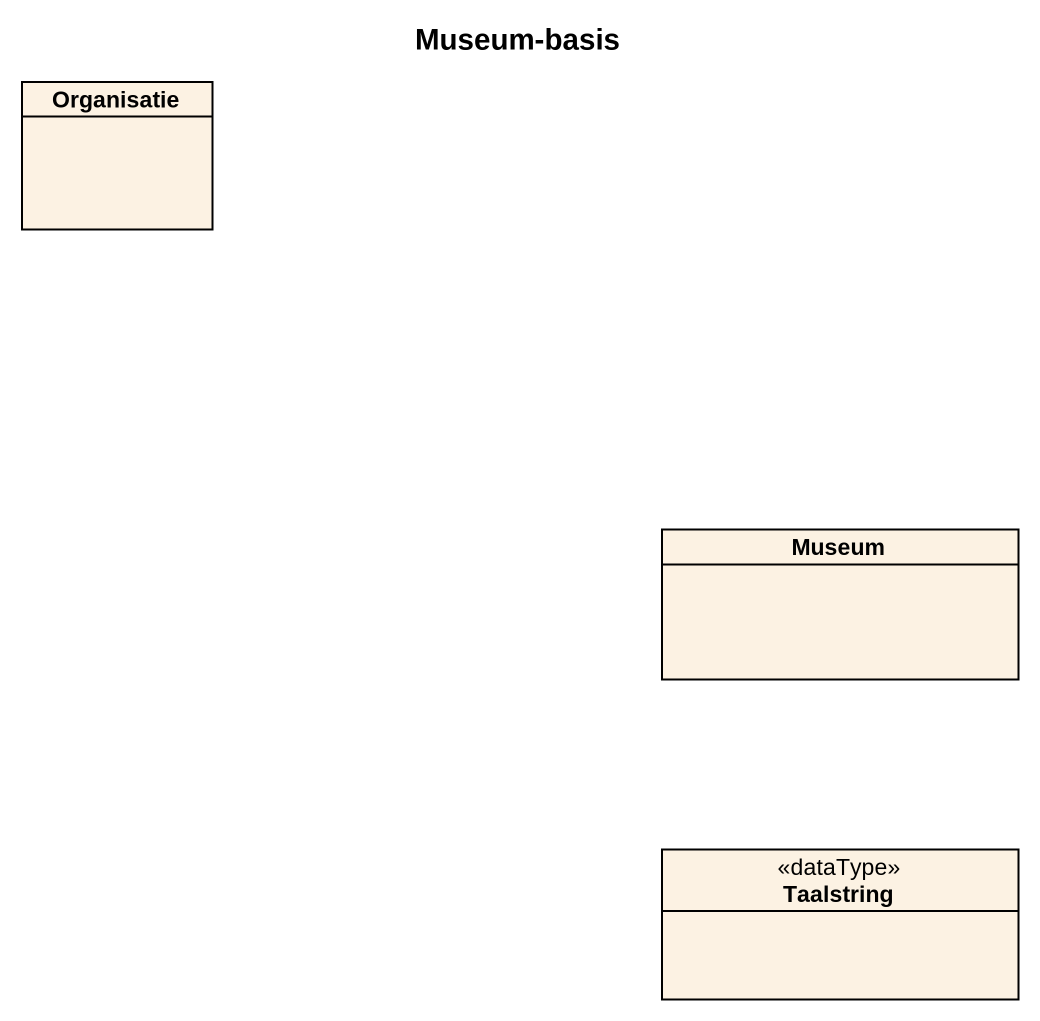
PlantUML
@startuml
title Museum-basis
hide circle
hide empty members
class Organisatie
class Museum
class Taalstring <<dataType>>
@enduml
